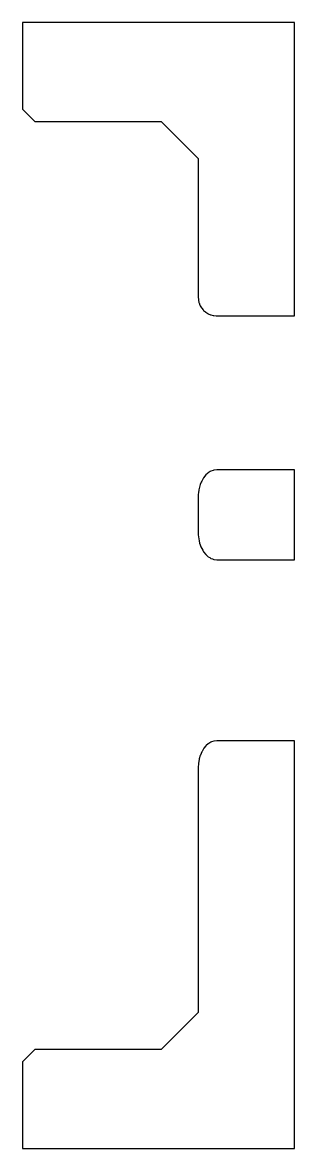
# Model space of a CAD drawing. Header units: metres. Extents: x 0 to 47.5, y 0 to 45.5.
# Drawn here: x 0 to 11, y 0 to 45.5 of the extents above.
import ezdxf

# ---------------------------------------------------------------- set-up
doc = ezdxf.new("R2010")
doc.units = ezdxf.units.M

msp = doc.modelspace()

# ---------------------------------------------------------------- linework, layer by layer
for p, q in [((11, 45.5), (0, 45.5)), ((0, 45.5), (0, 42)), ((11, 33.6479), (11, 45.5)), ((0, 42), (0.5, 41.5)), ((0.5, 41.5), (5.60409, 41.5)), ((5.60409, 41.5), (7.10409, 40)), ((7.10409, 40), (7.10409, 34.3974)), ((7.10409, 34.3974), (7.11171, 34.3006)), ((7.11171, 34.3006), (7.11332, 34.2801)), ((7.11332, 34.2801), (7.13587, 34.1863)), ((7.13587, 34.1863), (7.14079, 34.1658)), ((7.14079, 34.1658), (7.17754, 34.0771)), ((7.17754, 34.0771), (7.18583, 34.0571)), ((7.18583, 34.0571), (7.23569, 33.9758)), ((7.23569, 33.9758), (7.24732, 33.9568)), ((7.24732, 33.9568), (7.30891, 33.8848)), ((7.30891, 33.8848), (7.32376, 33.8674)), ((7.32376, 33.8674), (7.39542, 33.8062)), ((7.39542, 33.8062), (7.41325, 33.791)), ((7.41325, 33.791), (7.49315, 33.7421)), ((7.49315, 33.7421), (7.51359, 33.7296)), ((7.51359, 33.7296), (7.59975, 33.6939)), ((7.59975, 33.6939), (7.62232, 33.6846)), ((7.62232, 33.6846), (7.71266, 33.6629)), ((7.71266, 33.6629), (7.73676, 33.6571)), ((7.73676, 33.6571), (7.82913, 33.6498)), ((7.82913, 33.6498), (7.85409, 33.6479)), ((7.85409, 33.6479), (11, 33.6479)), ((7.51359, 27.3056), (7.48475, 27.2797)), ((7.59165, 27.3529), (7.51359, 27.3056)), ((7.62232, 27.3715), (7.59165, 27.3529)), ((7.70488, 27.4005), (7.62232, 27.3715)), ((7.73676, 27.4117), (7.70488, 27.4005)), ((7.85409, 27.4252), (7.73676, 27.4117)), ((11, 27.4252), (7.85409, 27.4252)), ((11, 23.791), (11, 27.4252)), ((7.22807, 26.9269), (7.18583, 26.826)), ((7.24732, 26.9728), (7.22807, 26.9269)), ((7.32376, 27.1038), (7.24732, 26.9728)), ((7.41325, 27.2156), (7.32376, 27.1038)), ((7.48475, 27.2797), (7.41325, 27.2156)), ((7.1101, 26.4396), (7.10409, 26.3278)), ((7.11332, 26.4995), (7.1101, 26.4396)), ((7.13156, 26.6106), (7.11332, 26.4995)), ((7.14079, 26.6669), (7.13156, 26.6106)), ((7.18583, 26.826), (7.14079, 26.6669)), ((7.10409, 26.3278), (7.10409, 24.8884)), ((7.10409, 24.8884), (7.10879, 24.8011)), ((7.10879, 24.8011), (7.11332, 24.7168)), ((7.11332, 24.7168), (7.12747, 24.6305)), ((7.12747, 24.6305), (7.14079, 24.5493)), ((7.14079, 24.5493), (7.16426, 24.4664)), ((7.16426, 24.4664), (7.18583, 24.3902)), ((7.18583, 24.3902), (7.21822, 24.3129)), ((7.21822, 24.3129), (7.24732, 24.2434)), ((7.24732, 24.2434), (7.28797, 24.1738)), ((7.28797, 24.1738), (7.32376, 24.1125)), ((7.32376, 24.1125), (7.41325, 24.0006)), ((7.41325, 24.0006), (7.51359, 23.9107)), ((7.51359, 23.9107), (7.5726, 23.8749)), ((7.5726, 23.8749), (7.62232, 23.8448)), ((7.62232, 23.8448), (7.68464, 23.8229)), ((7.68464, 23.8229), (7.73676, 23.8046)), ((7.73676, 23.8046), (7.85409, 23.791)), ((7.85409, 23.791), (11, 23.791)), ((7.62232, 16.4215), (7.53353, 16.3677)), ((7.64356, 16.429), (7.62232, 16.4215)), ((7.73676, 16.4617), (7.64356, 16.429)), ((7.85409, 16.4752), (7.73676, 16.4617)), ((11, 16.4752), (7.85409, 16.4752)), ((11, 0), (11, 16.4752)), ((7.24732, 16.0229), (7.19606, 15.9004)), ((7.26044, 16.0453), (7.24732, 16.0229)), ((7.32376, 16.1538), (7.26044, 16.0453)), ((7.33953, 16.1735), (7.32376, 16.1538)), ((7.41325, 16.2656), (7.33953, 16.1735)), ((7.43133, 16.2818), (7.41325, 16.2656)), ((7.51359, 16.3556), (7.43133, 16.2818)), ((7.53353, 16.3677), (7.51359, 16.3556)), ((7.11332, 15.5495), (7.10546, 15.4033)), ((7.11756, 15.5753), (7.11332, 15.5495)), ((7.14079, 15.7169), (7.11756, 15.5753)), ((7.14802, 15.7425), (7.14079, 15.7169)), ((7.18583, 15.876), (7.14802, 15.7425)), ((7.19606, 15.9004), (7.18583, 15.876)), ((7.10546, 15.4033), (7.10409, 15.3778)), ((7.10409, 15.3778), (7.10409, 5.5)), ((7.10409, 5.5), (5.60409, 4)), ((0.5, 4), (0, 3.5)), ((5.60409, 4), (0.5, 4)), ((0, 3.5), (0, 0)), ((0, 0), (11, 0))]:
    msp.add_line(p, q)

doc.saveas('drawing.dxf')
